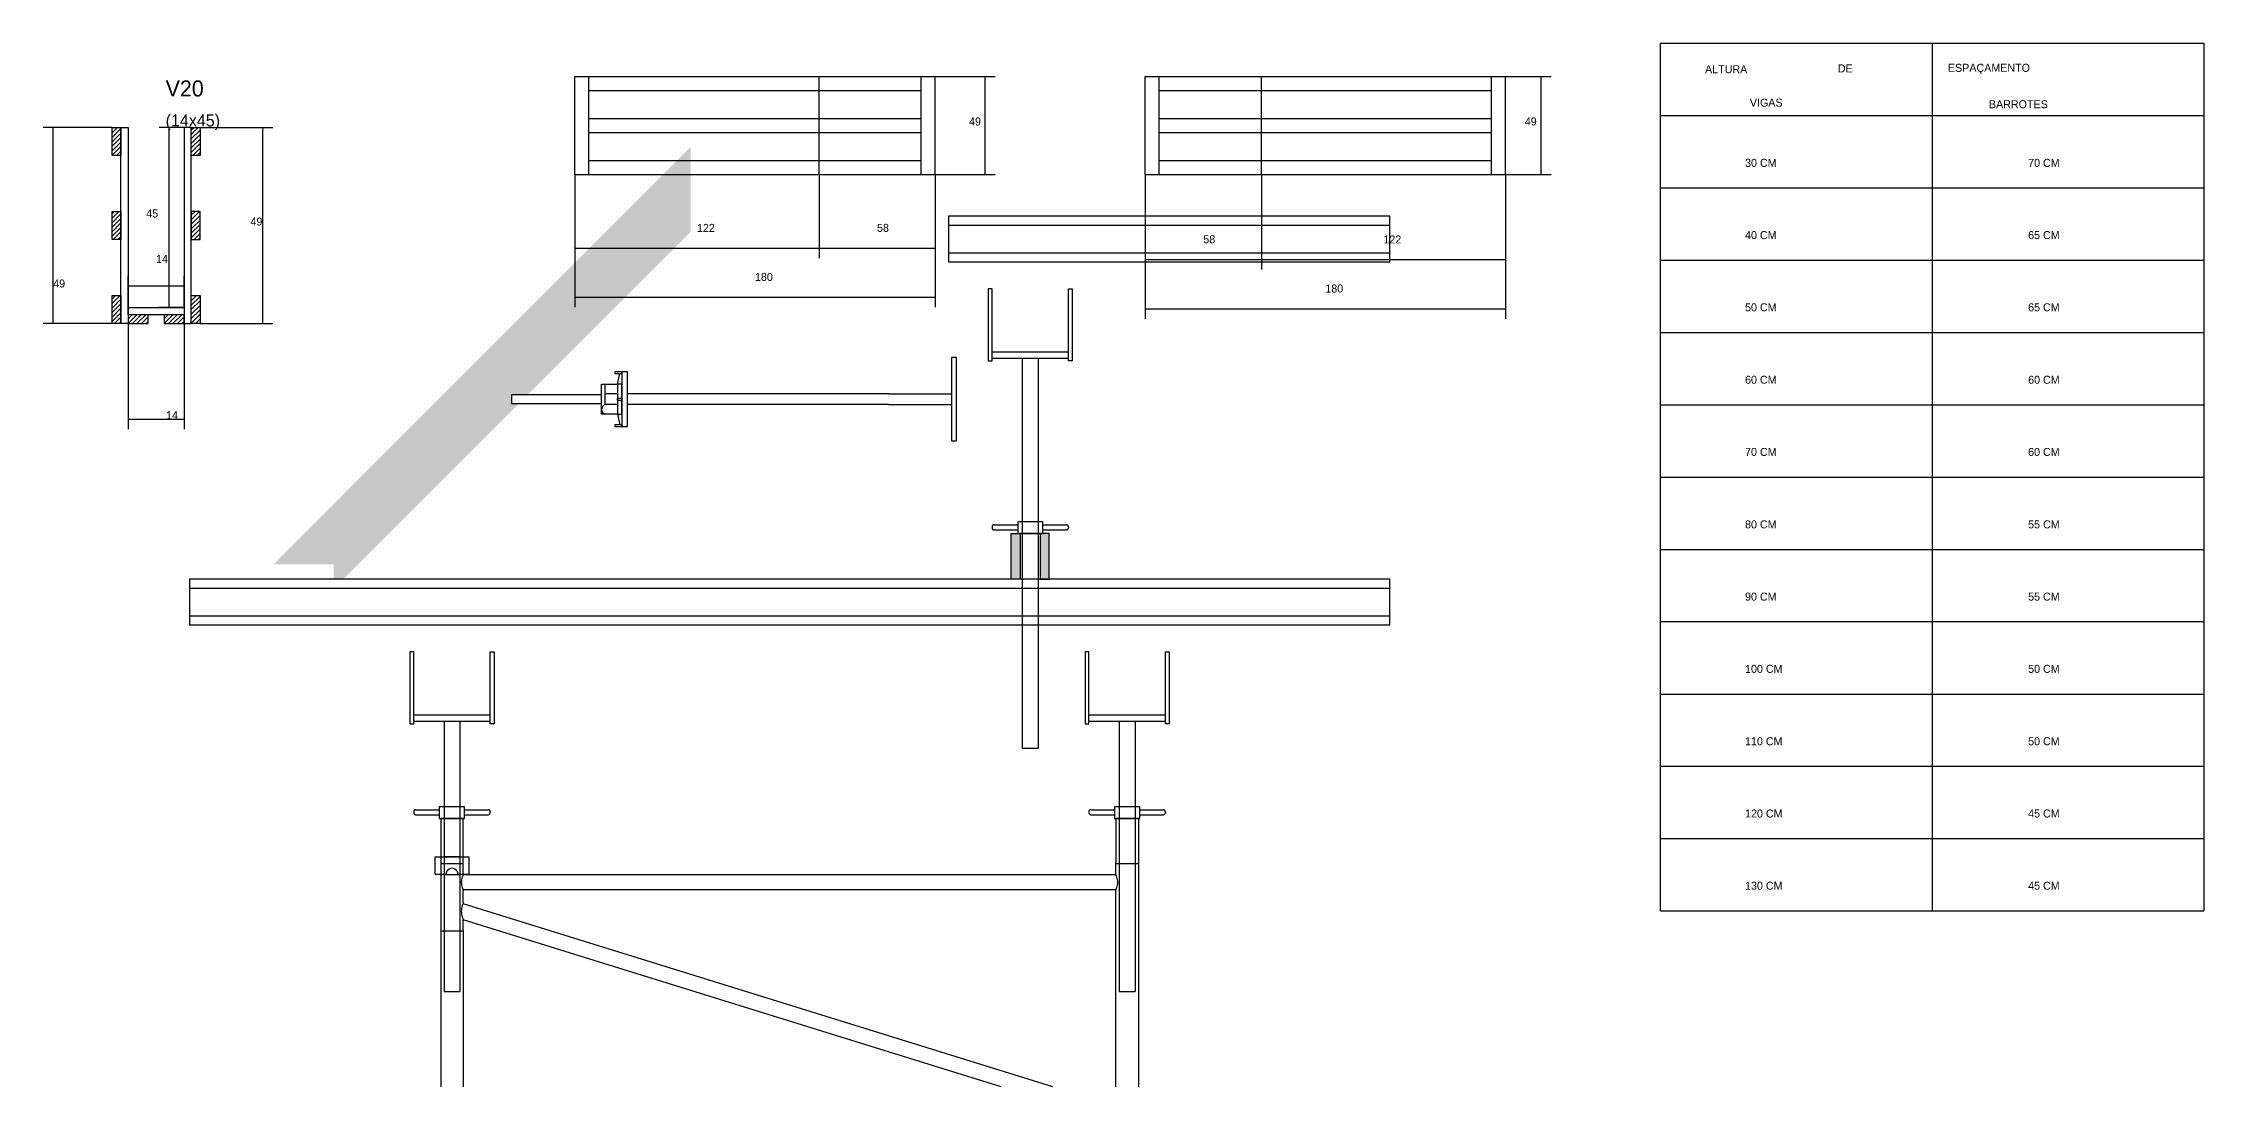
# Model space of a CAD drawing. Header units: metres. Extents: x -2848 to 21926, y -45195 to 1016.
# Drawn here: x 14339 to 15419, y -31290 to -30768 of the extents above; entities that cross this region are included whole.
import ezdxf

# ---------------------------------------------------------------- set-up
doc = ezdxf.new("R2010")
doc.units = ezdxf.units.M
for name, color, linetype in [('BARRA DE ANCORAGEM', 7, 'Continuous'), ('COTA', 4, 'Continuous'), ('Cota Seção (2x)', 4, 'Continuous'), ('Demarcação 2', 254, 'Continuous'), ('Escoras', 2, 'Continuous'), ('Forcador', 251, 'Continuous'), ('GARFOS', 7, 'Continuous'), ('Madeira', 126, 'Continuous'), ('Painéis', 200, 'Continuous'), ('Perfil Metálico', 251, 'Continuous'), ('SARR_2.2x7', 40, 'Continuous'), ('Texto Seção', 7, 'Continuous')]:
    doc.layers.add(name, color=color, linetype=linetype)

msp = doc.modelspace()

# ---------------------------------------------------------------- hatches: boundary and pattern name
at = {"layer": 'Demarcação 2'}
h = msp.add_hatch(color=8, dxfattribs=at)
h.dxf.hatch_style = 1
h.paths.add_polyline_path([(14662.4, -30862.7), (14662.4, -30820.3), (14453.9, -31028.8), (14484, -31028.8), (14484, -31036.3), (14488.8, -31036.3), (14576.6, -30948.5), (14572.9, -30948.5), (14572.9, -30944.1), (14581, -30944.1)])
at = {"layer": 'Madeira'}
h = msp.add_hatch(dxfattribs=at)
h.set_pattern_fill('ANSI31', scale=0.5)
h.paths.add_polyline_path([(14377.6, -30810.5), (14373.2, -30810.5), (14373.2, -30824.5), (14377.6, -30824.5)])
h = msp.add_hatch(dxfattribs=at)
h.set_pattern_fill('ANSI31', scale=0.5)
h.paths.add_polyline_path([(14417.2, -30810.5), (14412.8, -30810.5), (14412.8, -30824.5), (14417.2, -30824.5)])
h = msp.add_hatch(dxfattribs=at)
h.set_pattern_fill('ANSI31', scale=0.5)
h.paths.add_polyline_path([(14377.6, -30852.5), (14373.2, -30852.5), (14373.2, -30866.5), (14377.6, -30866.5)])
h = msp.add_hatch(dxfattribs=at)
h.set_pattern_fill('ANSI31', scale=0.5)
h.paths.add_polyline_path([(14412.8, -30852.5), (14417.2, -30852.5), (14417.2, -30866.5), (14412.8, -30866.5)])
h = msp.add_hatch(dxfattribs=at)
h.set_pattern_fill('ANSI31', scale=0.5)
h.paths.add_polyline_path([(14377.6, -30894.5), (14373.2, -30894.5), (14373.2, -30908.5), (14377.6, -30908.5)])
h = msp.add_hatch(dxfattribs=at)
h.set_pattern_fill('ANSI31', scale=0.5)
h.paths.add_polyline_path([(14417.2, -30894.5), (14412.8, -30894.5), (14412.8, -30908.5), (14417.2, -30908.5)])
h = msp.add_hatch(dxfattribs=at)
h.set_pattern_fill('ANSI31', scale=0.5)
h.paths.add_polyline_path([(14381.2, -30904.1), (14381.2, -30908.5), (14381.2, -30908.5), (14391.2, -30908.5), (14391.2, -30908.5), (14391.2, -30904.1), (14391.2, -30904.1), (14381.2, -30904.1)])
h = msp.add_hatch(dxfattribs=at)
h.set_pattern_fill('ANSI31', scale=0.5)
h.paths.add_polyline_path([(14399.2, -30904.1), (14399.2, -30908.5), (14399.2, -30908.5), (14409.2, -30908.5), (14409.2, -30908.5), (14409.2, -30904.1), (14409.2, -30904.1), (14399.2, -30904.1)])
at = {"layer": 'Perfil Metálico'}
h = msp.add_hatch(color=8, dxfattribs=at)
h.dxf.hatch_style = 1
h.paths.add_polyline_path([(14822.7, -31036.3), (14827.2, -31036.3), (14827.2, -31013.5), (14822.7, -31013.5)])
h = msp.add_hatch(color=8, dxfattribs=at)
h.dxf.hatch_style = 1
h.paths.add_polyline_path([(14837.1, -31036.3), (14841.6, -31036.3), (14841.6, -31013.5), (14837.1, -31013.5)])

# ---------------------------------------------------------------- linework, layer by layer
at = {"layer": 'BARRA DE ANCORAGEM'}
for p, q in [((14625.8, -30938.8), (14627, -30933.5)), ((14628.1, -30932.6), (14628.1, -30960)), ((14618, -30950.9), (14617.9, -30951.4)), ((14617.9, -30951.4), (14618, -30951.9)), ((14618.1, -30950.4), (14618, -30950.9)), ((14618, -30951.9), (14618.1, -30952.4)), ((14618.4, -30949.9), (14618.1, -30950.4)), ((14618.1, -30952.4), (14618.4, -30952.9)), ((14618.8, -30949.5), (14618.4, -30949.9)), ((14619.2, -30949.2), (14618.8, -30949.5)), ((14619.7, -30949), (14619.2, -30949.2)), ((14662.4, -30943.7), (14630.8, -30943.7)), ((14662.4, -30949), (14630.8, -30949)), ((14761.4, -30943.7), (14662.4, -30943.7)), ((14761.4, -30949), (14662.4, -30949)), ((14761.4, -30943.7), (14792.9, -30943.7)), ((14761.4, -30949), (14792.9, -30949)), ((14618.4, -30952.9), (14618.8, -30953.3)), ((14618.8, -30953.3), (14619.2, -30953.6)), ((14619.2, -30953.6), (14619.7, -30953.8)), ((14625.8, -30953.8), (14627, -30959.1))]:
    msp.add_line(p, q, dxfattribs=at)
for points in [[(14795.3, -30967.1), (14795.3, -30925.5), (14792.9, -30925.5), (14792.9, -30967.1)], [(14628.1, -30932.6), (14624.6, -30932.6), (14624.6, -30933.5), (14628.1, -30933.5)], [(14628.1, -30938.8), (14625.8, -30938.8), (14625.8, -30953.8), (14628.1, -30953.8)], [(14630.8, -30960), (14630.8, -30932.6), (14628.1, -30932.6), (14628.1, -30960)], [(14617.9, -30944.1), (14572.9, -30944.1), (14572.9, -30948.5), (14617.9, -30948.5)], [(14628.1, -30959.1), (14624.6, -30959.1), (14624.6, -30960), (14628.1, -30960)]]:
    msp.add_lwpolyline(points, close=True, dxfattribs=at)
for points in [[(14625.8, -30953.8), (14617.9, -30953.8), (14617.9, -30938.8), (14625.8, -30938.8)], [(14625.8, -30943.7), (14619.7, -30943.7), (14619.7, -30938.8)], [(14625.8, -30949), (14619.7, -30949), (14619.7, -30943.7)], [(14625.8, -30946.8), (14628.1, -30946.8), (14628.1, -30945.9), (14625.8, -30945.9), (14625.8, -30946.8), (14625.8, -30945.9)]]:
    msp.add_lwpolyline(points, dxfattribs=at)
at = {"layer": 'COTA'}
for p, q in [((14784.6, -30785), (14814.7, -30785)), ((14809.7, -30834), (14809.7, -30785)), ((15069.7, -30785), (15092.5, -30785)), ((15087.5, -30834), (15087.5, -30785)), ((14373.2, -30810.5), (14338.8, -30810.5)), ((14343.8, -30908.5), (14343.8, -30810.5)), ((14417.2, -30810.5), (14453.5, -30810.5)), ((14448.5, -30908.5), (14448.5, -30810.5)), ((14604.6, -30834), (14604.6, -30875.8)), ((14604.6, -30834), (14604.6, -30900.3)), ((14726.6, -30834), (14726.6, -30875.8)), ((14726.6, -30834), (14726.6, -30875.8)), ((14784.6, -30834), (14784.6, -30875.8)), ((14784.6, -30834), (14784.6, -30900.3)), ((14784.6, -30834), (14814.7, -30834)), ((14889.7, -30834), (14889.7, -30881.5)), ((14889.7, -30834), (14889.7, -30906.1)), ((14947.7, -30834), (14947.7, -30881.5)), ((14947.7, -30834), (14947.7, -30881.5)), ((15069.7, -30834), (15069.7, -30881.5)), ((15069.7, -30834), (15069.7, -30906.1)), ((15069.7, -30834), (15092.5, -30834)), ((14604.6, -30870.8), (14726.6, -30870.8)), ((14726.6, -30870.8), (14784.6, -30870.8)), ((14889.7, -30876.5), (14947.7, -30876.5)), ((14947.7, -30876.5), (15069.7, -30876.5)), ((14604.6, -30895.3), (14784.6, -30895.3)), ((14373.2, -30908.5), (14338.8, -30908.5)), ((14381.2, -30908.5), (14381.2, -30961.3)), ((14409.2, -30908.5), (14409.2, -30961.3)), ((14417.2, -30908.5), (14453.5, -30908.5)), ((14889.7, -30901.1), (15069.7, -30901.1)), ((14381.2, -30956.3), (14409.2, -30956.3))]:
    msp.add_line(p, q, dxfattribs=at)
at = {"layer": 'Cota Seção (2x)'}
for p, q in [((14409.2, -30810.5), (14396.8, -30810.5)), ((14401.8, -30900.5), (14401.8, -30810.5)), ((14381.2, -30900.5), (14381.2, -30884.7)), ((14409.2, -30900.5), (14409.2, -30884.7)), ((14381.2, -30889.7), (14409.2, -30889.7)), ((14409.2, -30900.5), (14396.8, -30900.5))]:
    msp.add_line(p, q, dxfattribs=at)
at = {"layer": 'Escoras'}
for p, q in [((14837.8, -31013.5), (14826.6, -31013.5)), ((14537.5, -31155.9), (14537.5, -31290)), ((14548.8, -31155.9), (14537.5, -31155.9)), ((14548.8, -31178.4), (14548.8, -31155.9)), ((14886.3, -31155.9), (14875, -31155.9)), ((14875, -31155.9), (14875, -31178.4)), ((14886.3, -31155.9), (14886.3, -31290)), ((14534.7, -31175), (14551.6, -31175)), ((14534.7, -31183.8), (14534.7, -31175)), ((14537.5, -31178.4), (14548.8, -31178.4)), ((14547.1, -31175), (14539.2, -31175)), ((14548.8, -31184), (14548.8, -31178.4)), ((14551.6, -31175), (14551.6, -31183.8)), ((14875, -31178.4), (14886.3, -31178.4)), ((14875, -31184), (14875, -31178.4)), ((14534.7, -31183.8), (14540.2, -31183.8)), ((14547.1, -31184.1), (14539.2, -31184.1)), ((14540.3, -31183), (14540.2, -31183.8)), ((14540.6, -31182.3), (14540.3, -31183)), ((14541.1, -31181.7), (14540.6, -31182.3)), ((14541.7, -31181.2), (14541.1, -31181.7)), ((14542.4, -31180.9), (14541.7, -31181.2)), ((14543.1, -31180.8), (14542.4, -31180.9)), ((14543.9, -31180.9), (14543.1, -31180.8)), ((14544.6, -31181.2), (14543.9, -31180.9)), ((14545.2, -31181.7), (14544.6, -31181.2)), ((14545.7, -31182.3), (14545.2, -31181.7)), ((14546, -31183), (14545.7, -31182.3)), ((14546.1, -31183.8), (14546, -31183)), ((14546.1, -31183.8), (14551.6, -31183.8)), ((14547.9, -31187.2), (14547.8, -31187.8)), ((14547.8, -31187.8), (14547.9, -31188.5)), ((14548.1, -31185.9), (14547.9, -31186.5)), ((14547.9, -31186.5), (14547.9, -31187.2)), ((14547.9, -31188.5), (14547.9, -31189.1)), ((14547.9, -31189.1), (14548.1, -31189.8)), ((14548.3, -31185.2), (14548.1, -31185.9)), ((14548.1, -31189.8), (14548.3, -31190.4)), ((14548.5, -31184.6), (14548.3, -31185.2)), ((14548.8, -31184), (14548.5, -31184.6)), ((14875, -31184), (14548.8, -31184)), ((14875.3, -31184.6), (14875, -31184)), ((14875.5, -31185.2), (14875.3, -31184.6)), ((14875.7, -31185.9), (14875.5, -31185.2)), ((14875.5, -31190.4), (14875.7, -31189.8)), ((14875.8, -31186.5), (14875.7, -31185.9)), ((14875.7, -31189.8), (14875.8, -31189.1)), ((14875.9, -31187.2), (14875.8, -31186.5)), ((14875.8, -31189.1), (14875.9, -31188.5)), ((14875.9, -31187.8), (14875.9, -31187.2)), ((14875.9, -31188.5), (14875.9, -31187.8)), ((14548.1, -31200.1), (14547.9, -31200.8)), ((14547.9, -31200.8), (14547.9, -31201.5)), ((14548.2, -31199.4), (14548.1, -31200.1)), ((14548.5, -31198.7), (14548.2, -31199.4)), ((14548.3, -31190.4), (14548.5, -31191)), ((14548.5, -31191), (14548.8, -31191.6)), ((14548.8, -31198), (14548.5, -31198.7)), ((14875, -31191.6), (14548.8, -31191.6)), ((14548.8, -31198), (14548.8, -31191.6)), ((14843.5, -31290), (14548.8, -31198.5)), ((14875, -31191.6), (14875.3, -31191)), ((14875, -31290), (14875, -31191.6)), ((14875.3, -31191), (14875.5, -31190.4)), ((14547.9, -31201.5), (14547.8, -31202.3)), ((14547.8, -31202.3), (14547.9, -31203)), ((14547.9, -31203), (14547.9, -31203.7)), ((14547.9, -31203.7), (14548.1, -31204.4)), ((14548.1, -31204.4), (14548.2, -31205.1)), ((14548.2, -31205.1), (14548.5, -31205.8)), ((14548.5, -31205.8), (14548.8, -31206.5)), ((14817.7, -31290), (14548.8, -31206.5)), ((14548.8, -31212.1), (14548.8, -31206.5)), ((14537.5, -31212.1), (14548.8, -31212.1)), ((14548.8, -31212.1), (14548.8, -31290))]:
    msp.add_line(p, q, dxfattribs=at)
at = {"layer": 'Forcador'}
for p, q in [((14813.1, -30922.6), (14851.3, -30922.6)), ((14813.1, -30925.8), (14851.3, -30925.8)), ((14828.2, -30925.8), (14828.2, -31036.3)), ((14836.1, -30925.8), (14836.1, -31036.3)), ((14813.2, -31009.6), (14813.1, -31009.8)), ((14813.1, -31009.8), (14813.1, -31009.9)), ((14813.1, -31009.9), (14813.1, -31010)), ((14813.1, -31010), (14813.1, -31010.1)), ((14813.1, -31010.1), (14813.1, -31010.6)), ((14813.1, -31010.6), (14813.1, -31010.7)), ((14813.1, -31010.7), (14813.1, -31010.9)), ((14813.1, -31010.9), (14813.1, -31011)), ((14813.1, -31011), (14813.2, -31011.1)), ((14813.3, -31009.5), (14813.2, -31009.6)), ((14813.2, -31011.1), (14813.3, -31011.2)), ((14813.4, -31009.3), (14813.3, -31009.4)), ((14813.3, -31009.4), (14813.3, -31009.5)), ((14813.3, -31011.2), (14813.3, -31011.3)), ((14813.3, -31011.3), (14813.4, -31011.4)), ((14813.6, -31009.3), (14813.4, -31009.3)), ((14813.4, -31011.4), (14813.6, -31011.5)), ((14813.7, -31009.2), (14813.6, -31009.3)), ((14813.6, -31011.5), (14813.7, -31011.5)), ((14813.8, -31009.2), (14813.7, -31009.2)), ((14813.7, -31011.5), (14813.8, -31011.6)), ((14813.9, -31009.1), (14813.8, -31009.2)), ((14813.8, -31011.6), (14813.9, -31011.6)), ((14814.1, -31009.1), (14813.9, -31009.1)), ((14813.9, -31011.6), (14814.1, -31011.6)), ((14814.1, -31009.1), (14825.9, -31009.1)), ((14814.1, -31011.6), (14825.9, -31011.6)), ((14838.5, -31009.1), (14850.3, -31009.1)), ((14838.5, -31011.6), (14850.3, -31011.6)), ((14850.4, -31009.1), (14850.3, -31009.1)), ((14850.3, -31011.6), (14850.4, -31011.6)), ((14850.5, -31009.2), (14850.4, -31009.1)), ((14850.4, -31011.6), (14850.5, -31011.6)), ((14850.7, -31009.2), (14850.5, -31009.2)), ((14850.5, -31011.6), (14850.7, -31011.5)), ((14850.8, -31009.3), (14850.7, -31009.2)), ((14850.7, -31011.5), (14850.8, -31011.5)), ((14850.9, -31009.3), (14850.8, -31009.3)), ((14850.8, -31011.5), (14850.9, -31011.4)), ((14851, -31009.4), (14850.9, -31009.3)), ((14850.9, -31011.4), (14851, -31011.3)), ((14851.1, -31009.5), (14851, -31009.4)), ((14851, -31011.3), (14851.1, -31011.2)), ((14851.2, -31009.6), (14851.1, -31009.5)), ((14851.1, -31011.2), (14851.2, -31011.1)), ((14851.2, -31009.8), (14851.2, -31009.6)), ((14851.3, -31009.9), (14851.2, -31009.8)), ((14851.2, -31011), (14851.3, -31010.9)), ((14851.2, -31011.1), (14851.2, -31011)), ((14851.3, -31010), (14851.3, -31009.9)), ((14851.3, -31010.1), (14851.3, -31010)), ((14851.3, -31010.1), (14851.3, -31010.6)), ((14851.3, -31010.7), (14851.3, -31010.6)), ((14851.3, -31010.9), (14851.3, -31010.7)), ((14828.2, -31036.3), (14828.2, -31059.1)), ((14836.1, -31036.3), (14836.1, -31059.1)), ((14828.2, -31059.1), (14828.2, -31120.8)), ((14836.1, -31059.1), (14836.1, -31120.8)), ((14524, -31104.1), (14562.3, -31104.1)), ((14524, -31107.3), (14562.3, -31107.3)), ((14539.2, -31107.3), (14539.2, -31242.3)), ((14547.1, -31107.3), (14547.1, -31242.3)), ((14861.5, -31104.1), (14899.8, -31104.1)), ((14861.5, -31107.3), (14899.8, -31107.3)), ((14876.7, -31107.3), (14876.7, -31242.3)), ((14884.6, -31107.3), (14884.6, -31242.3)), ((14828.2, -31120.8), (14836.1, -31120.8)), ((14524.1, -31152.1), (14524, -31152.2)), ((14524, -31152.2), (14524, -31152.4)), ((14524, -31152.4), (14524, -31152.5)), ((14524, -31152.5), (14524, -31152.9)), ((14524, -31152.9), (14524, -31153.1)), ((14524, -31153.1), (14524, -31153.2)), ((14524, -31153.2), (14524.1, -31153.3)), ((14524.2, -31151.9), (14524.1, -31152)), ((14524.1, -31152), (14524.1, -31152.1)), ((14524.1, -31153.3), (14524.1, -31153.5)), ((14524.1, -31153.5), (14524.2, -31153.6)), ((14524.3, -31151.8), (14524.2, -31151.9)), ((14524.2, -31153.6), (14524.3, -31153.7)), ((14524.4, -31151.7), (14524.3, -31151.8)), ((14524.3, -31153.7), (14524.4, -31153.8)), ((14524.5, -31151.6), (14524.4, -31151.7)), ((14524.4, -31153.8), (14524.5, -31153.8)), ((14524.6, -31151.6), (14524.5, -31151.6)), ((14524.5, -31153.8), (14524.6, -31153.9)), ((14524.8, -31151.5), (14524.6, -31151.6)), ((14524.6, -31153.9), (14524.8, -31153.9)), ((14524.9, -31151.5), (14524.8, -31151.5)), ((14524.8, -31153.9), (14524.9, -31154)), ((14525, -31151.5), (14524.9, -31151.5)), ((14524.9, -31154), (14525, -31154)), ((14525, -31151.5), (14536.8, -31151.5)), ((14525, -31154), (14536.8, -31154)), ((14549.4, -31151.5), (14561.2, -31151.5)), ((14549.4, -31154), (14561.2, -31154)), ((14561.4, -31151.5), (14561.2, -31151.5)), ((14561.2, -31154), (14561.4, -31154)), ((14561.5, -31151.5), (14561.4, -31151.5)), ((14561.4, -31154), (14561.5, -31153.9)), ((14561.6, -31151.6), (14561.5, -31151.5)), ((14561.5, -31153.9), (14561.6, -31153.9)), ((14561.7, -31151.6), (14561.6, -31151.6)), ((14561.6, -31153.9), (14561.7, -31153.8)), ((14561.9, -31151.7), (14561.7, -31151.6)), ((14561.7, -31153.8), (14561.9, -31153.8)), ((14562, -31151.8), (14561.9, -31151.7)), ((14561.9, -31153.8), (14562, -31153.7)), ((14562, -31151.9), (14562, -31151.8)), ((14562.1, -31152), (14562, -31151.9)), ((14562, -31153.6), (14562.1, -31153.5)), ((14562, -31153.7), (14562, -31153.6)), ((14562.2, -31152.1), (14562.1, -31152)), ((14562.1, -31153.5), (14562.2, -31153.3)), ((14562.2, -31152.2), (14562.2, -31152.1)), ((14562.2, -31152.4), (14562.2, -31152.2)), ((14562.3, -31152.5), (14562.2, -31152.4)), ((14562.2, -31153.1), (14562.3, -31152.9)), ((14562.2, -31153.2), (14562.2, -31153.1)), ((14562.2, -31153.3), (14562.2, -31153.2)), ((14562.3, -31152.5), (14562.3, -31152.9)), ((14861.6, -31152.1), (14861.5, -31152.2)), ((14861.5, -31152.2), (14861.5, -31152.4)), ((14861.5, -31152.4), (14861.5, -31152.5)), ((14861.5, -31152.5), (14861.5, -31152.9)), ((14861.5, -31152.9), (14861.5, -31153.1)), ((14861.5, -31153.1), (14861.5, -31153.2)), ((14861.5, -31153.2), (14861.6, -31153.3)), ((14861.7, -31151.9), (14861.6, -31152)), ((14861.6, -31152), (14861.6, -31152.1)), ((14861.6, -31153.3), (14861.6, -31153.5)), ((14861.6, -31153.5), (14861.7, -31153.6)), ((14861.8, -31151.8), (14861.7, -31151.9)), ((14861.7, -31153.6), (14861.8, -31153.7)), ((14861.9, -31151.7), (14861.8, -31151.8)), ((14861.8, -31153.7), (14861.9, -31153.8)), ((14862, -31151.6), (14861.9, -31151.7)), ((14861.9, -31153.8), (14862, -31153.8)), ((14862.1, -31151.6), (14862, -31151.6)), ((14862, -31153.8), (14862.1, -31153.9)), ((14862.3, -31151.5), (14862.1, -31151.6)), ((14862.1, -31153.9), (14862.3, -31153.9)), ((14862.4, -31151.5), (14862.3, -31151.5)), ((14862.3, -31153.9), (14862.4, -31154)), ((14862.5, -31151.5), (14862.4, -31151.5)), ((14862.4, -31154), (14862.5, -31154)), ((14862.5, -31151.5), (14874.3, -31151.5)), ((14862.5, -31154), (14874.3, -31154)), ((14886.9, -31151.5), (14898.7, -31151.5)), ((14886.9, -31154), (14898.7, -31154)), ((14898.9, -31151.5), (14898.7, -31151.5)), ((14898.7, -31154), (14898.9, -31154)), ((14899, -31151.5), (14898.9, -31151.5)), ((14898.9, -31154), (14899, -31153.9)), ((14899.1, -31151.6), (14899, -31151.5)), ((14899, -31153.9), (14899.1, -31153.9)), ((14899.2, -31151.6), (14899.1, -31151.6)), ((14899.1, -31153.9), (14899.2, -31153.8)), ((14899.4, -31151.7), (14899.2, -31151.6)), ((14899.2, -31153.8), (14899.4, -31153.8)), ((14899.5, -31151.8), (14899.4, -31151.7)), ((14899.4, -31153.8), (14899.5, -31153.7)), ((14899.5, -31151.9), (14899.5, -31151.8)), ((14899.6, -31152), (14899.5, -31151.9)), ((14899.5, -31153.6), (14899.6, -31153.5)), ((14899.5, -31153.7), (14899.5, -31153.6)), ((14899.7, -31152.1), (14899.6, -31152)), ((14899.6, -31153.5), (14899.7, -31153.3)), ((14899.7, -31152.2), (14899.7, -31152.1)), ((14899.7, -31152.4), (14899.7, -31152.2)), ((14899.8, -31152.5), (14899.7, -31152.4)), ((14899.7, -31153.1), (14899.8, -31152.9)), ((14899.7, -31153.2), (14899.7, -31153.1)), ((14899.7, -31153.3), (14899.7, -31153.2)), ((14899.8, -31152.5), (14899.8, -31152.9)), ((14539.2, -31242.3), (14547.1, -31242.3)), ((14876.7, -31242.3), (14884.6, -31242.3))]:
    msp.add_line(p, q, dxfattribs=at)
for points in [[(14811.1, -30891.1), (14811.1, -30927.1), (14813.1, -30927.1), (14813.1, -30891.1)], [(14853.2, -30891.1), (14853.2, -30927.1), (14851.3, -30927.1), (14851.3, -30891.1)], [(14825.9, -31007.7), (14825.9, -31013.5), (14838.5, -31013.5), (14838.5, -31007.7)], [(14522.1, -31072.6), (14522.1, -31108.6), (14524, -31108.6), (14524, -31072.6)], [(14564.2, -31072.6), (14564.2, -31108.6), (14562.3, -31108.6), (14562.3, -31072.6)], [(14859.6, -31072.6), (14859.6, -31108.6), (14861.5, -31108.6), (14861.5, -31072.6)], [(14901.7, -31072.6), (14901.7, -31108.6), (14899.8, -31108.6), (14899.8, -31072.6)], [(14536.8, -31150), (14536.8, -31155.9), (14549.4, -31155.9), (14549.4, -31150)], [(14874.3, -31150), (14874.3, -31155.9), (14886.9, -31155.9), (14886.9, -31150)]]:
    msp.add_lwpolyline(points, close=True, dxfattribs=at)
at = {"layer": 'GARFOS'}
for p, q in [((15147.3, -31202.1), (15147.3, -30768.4)), ((15147.3, -30768.4), (15418.8, -30768.4)), ((15283.1, -30768.4), (15283.1, -31202.1)), ((15418.8, -30768.4), (15418.8, -31202.1)), ((15147.3, -30804.6), (15418.8, -30804.6)), ((15147.3, -30804.6), (15418.8, -30804.6)), ((15147.3, -30840.7), (15418.8, -30840.7)), ((15147.3, -30876.8), (15418.8, -30876.8)), ((15147.3, -30913), (15418.8, -30913)), ((15147.3, -30949.1), (15418.8, -30949.1)), ((15147.3, -30985.3), (15418.8, -30985.3)), ((15147.3, -31021.4), (15418.8, -31021.4)), ((15147.3, -31057.5), (15418.8, -31057.5)), ((15147.3, -31093.7), (15418.8, -31093.7)), ((15147.3, -31129.8), (15418.8, -31129.8)), ((15147.3, -31165.9), (15418.8, -31165.9)), ((15147.3, -31202.1), (15418.8, -31202.1))]:
    msp.add_line(p, q, dxfattribs=at)
at = {"layer": 'Madeira'}
for points in [[(14377.6, -30810.5), (14377.6, -30824.5), (14373.2, -30824.5), (14373.2, -30810.5)], [(14417.2, -30810.5), (14417.2, -30824.5), (14412.8, -30824.5), (14412.8, -30810.5)], [(14377.6, -30852.5), (14377.6, -30866.5), (14373.2, -30866.5), (14373.2, -30852.5)], [(14412.8, -30852.5), (14412.8, -30866.5), (14417.2, -30866.5), (14417.2, -30852.5)], [(14377.6, -30894.5), (14377.6, -30908.5), (14373.2, -30908.5), (14373.2, -30894.5)], [(14417.2, -30894.5), (14417.2, -30908.5), (14412.8, -30908.5), (14412.8, -30894.5)], [(14391.2, -30904.1), (14381.2, -30904.1), (14381.2, -30908.5), (14391.2, -30908.5)], [(14409.2, -30904.1), (14399.2, -30904.1), (14399.2, -30908.5), (14409.2, -30908.5)]]:
    msp.add_lwpolyline(points, close=True, dxfattribs=at)
at = {"layer": 'Painéis'}
for p, q in [((14604.6, -30785), (14784.6, -30785)), ((14604.6, -30834), (14604.6, -30785)), ((14726.6, -30834), (14726.6, -30785)), ((14784.6, -30834), (14784.6, -30785)), ((14889.7, -30785), (15069.7, -30785)), ((14889.7, -30834), (14889.7, -30785)), ((14947.7, -30834), (14947.7, -30785)), ((15069.7, -30834), (15069.7, -30785)), ((14604.6, -30834), (14784.6, -30834)), ((14889.7, -30834), (15069.7, -30834))]:
    msp.add_line(p, q, dxfattribs=at)
for points in [[(14377.6, -30908.5), (14377.6, -30810.5), (14381.2, -30810.5), (14381.2, -30908.5)], [(14412.8, -30908.5), (14412.8, -30810.5), (14409.2, -30810.5), (14409.2, -30908.5)], [(14381.2, -30900.5), (14409.2, -30900.5), (14409.2, -30904.1), (14381.2, -30904.1)]]:
    msp.add_lwpolyline(points, close=True, dxfattribs=at)
at = {"layer": 'Perfil Metálico'}
for p, q in [((14791.4, -30859.3), (15011.9, -30859.3)), ((14791.4, -30873.1), (15011.9, -30873.1)), ((14411.9, -31040.8), (15011.9, -31040.8)), ((14411.9, -31054.6), (15011.9, -31054.6))]:
    msp.add_line(p, q, dxfattribs=at)
for points in [[(14791.4, -30877.6), (15011.9, -30877.6), (15011.9, -30854.8), (14791.4, -30854.8)], [(14827.2, -31036.3), (14822.7, -31036.3), (14822.7, -31013.5), (14827.2, -31013.5)], [(14837.1, -31036.3), (14841.6, -31036.3), (14841.6, -31013.5), (14837.1, -31013.5)], [(14411.9, -31059.1), (15011.9, -31059.1), (15011.9, -31036.3), (14411.9, -31036.3)]]:
    msp.add_lwpolyline(points, close=True, dxfattribs=at)
at = {"layer": 'SARR_2.2x7'}
for p, q in [((14611.6, -30834), (14611.6, -30785)), ((14777.6, -30834), (14777.6, -30785)), ((14896.7, -30834), (14896.7, -30785)), ((15062.7, -30834), (15062.7, -30785)), ((14611.6, -30792), (14726.6, -30792)), ((14726.6, -30792), (14777.6, -30792)), ((14896.7, -30792), (14947.7, -30792)), ((14947.7, -30792), (15062.7, -30792)), ((14611.6, -30806), (14726.6, -30806)), ((14726.6, -30806), (14777.6, -30806)), ((14896.7, -30806), (14947.7, -30806)), ((14947.7, -30806), (15062.7, -30806)), ((14611.6, -30813), (14726.6, -30813)), ((14726.6, -30813), (14777.6, -30813)), ((14896.7, -30813), (14947.7, -30813)), ((14947.7, -30813), (15062.7, -30813)), ((14611.6, -30827), (14726.6, -30827)), ((14726.6, -30827), (14777.6, -30827)), ((14896.7, -30827), (14947.7, -30827)), ((14947.7, -30827), (15062.7, -30827))]:
    msp.add_line(p, q, dxfattribs=at)

# ---------------------------------------------------------------- texts
at = {"layer": 'COTA'}
for s, p in [('49', (14801.6, -30809.5)), ('49', (15079.4, -30809.5)), ('49', (14442.4, -30859.5)), ('122', (14665.6, -30862.7)), ('58', (14755.6, -30862.7)), ('58', (14918.7, -30868.4)), ('122', (15008.7, -30868.5)), ('49', (14343.8, -30890.5)), ('180', (14694.6, -30887.2)), ('180', (14979.7, -30893)), ('14', (14400.2, -30956.3))]:
    msp.add_text(s, height=4, dxfattribs=at).set_placement(p)
at = {"layer": 'Cota Seção (2x)'}
for s, p in [('45', (14390.3, -30855.5)), ('14', (14395.2, -30878.2))]:
    msp.add_text(s, height=4, dxfattribs=at).set_placement(p)
at = {"layer": 'GARFOS'}
for s, p in [('ALTURA   ', (15169.5, -30783.4)), ('DE', (15235.9, -30783)), ('ESPAÇAMENTO', (15290.9, -30782.7)), ('VIGAS', (15191.9, -30800.1)), ('BARROTES', (15311.4, -30800.9)), ('30 CM', (15189.5, -30830.2)), ('70 CM', (15331, -30830.2)), ('40 CM', (15189.5, -30866.3)), ('65 CM', (15331, -30866.3)), ('50 CM', (15189.5, -30902.4)), ('65 CM', (15331, -30902.4)), ('60 CM', (15189.5, -30938.6)), ('60 CM', (15331, -30938.6)), ('70 CM', (15189.5, -30974.7)), ('60 CM', (15331, -30974.7)), ('80 CM', (15189.5, -31010.9)), ('55 CM', (15331, -31010.9)), ('90 CM', (15189.5, -31047)), ('55 CM', (15331, -31047)), ('100 CM', (15189.5, -31083.1)), ('50 CM', (15331, -31083.1)), ('110 CM', (15189.5, -31119.3)), ('50 CM', (15331, -31119.3)), ('120 CM', (15189.5, -31155.4)), ('45 CM', (15331, -31155.4)), ('130 CM', (15189.5, -31191.5)), ('45 CM', (15331, -31191.5))]:
    msp.add_text(s, height=4, dxfattribs=at).set_placement(p)
at = {"layer": 'Texto Seção'}
for s, height, p in [('V20', 8, (14400, -30795)), ('(14x45)', 6, (14400, -30810))]:
    msp.add_text(s, height=height, dxfattribs=at).set_placement(p)

doc.saveas('drawing.dxf')
